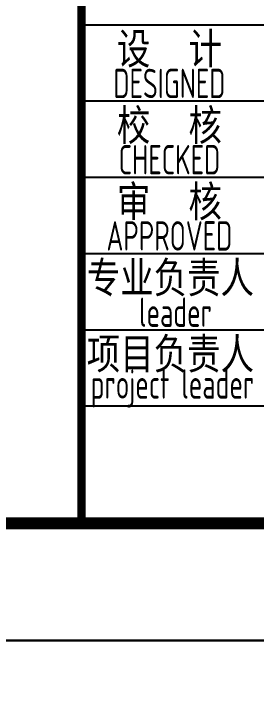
# Model space of a CAD drawing. Extents: x 5188914 to 7068445, y -542675 to 2032183.
# Drawn here: x 5233730 to 5235798, y -321812 to -315993 of the extents above; entities that cross this region are included whole.
import ezdxf
from ezdxf.enums import TextEntityAlignment as Align

# ---------------------------------------------------------------- set-up
doc = ezdxf.new("R2010")
doc.units = 0
doc.header["$LTSCALE"] = 1000
doc.header["$MEASUREMENT"] = 0
doc.layers.get('0').update_dxf_attribs({"linetype": 'CONTINUOUS'})
doc.layers.add('TH_TITLE', color=7, linetype='CONTINUOUS')
doc.styles.add('AHD_TQ', font='sceie.shx', dxfattribs={"bigfont": 'sceic.shx'})

msp = doc.modelspace()

# ---------------------------------------------------------------- linework, layer by layer
for p, q in [((5234307.2, -316087.3), (5245307.2, -316087.3)), ((5234307.2, -316737.3), (5239807.2, -316737.3)), ((5234307.2, -317387.3), (5239807.2, -317387.3)), ((5234307.2, -318037.3), (5239807.2, -318037.3)), ((5234307.2, -318687.3), (5239807.2, -318687.3)), ((5234307.2, -319337.3), (5252307.2, -319337.3)), ((5234307.2, -320337.3), (5252307.2, -320337.3))]:
    msp.add_line(p, q)
at = {"const_width": 70}
msp.add_lwpolyline([(5234307.2, -314337.3), (5234307.2, -320337.3)], dxfattribs=at)
at = {"layer": 'TH_TITLE'}
for points in [[(5193907.2, -321337.3), (5253307.2, -321337.3), (5253307.2, -279337.3), (5193907.2, -279337.3)], [(5193907.2, -363337.3), (5253307.2, -363337.3), (5253307.2, -321337.3), (5193907.2, -321337.3)]]:
    msp.add_lwpolyline(points, close=True, dxfattribs=at)
at = {"layer": 'TH_TITLE', "const_width": 100}
msp.add_lwpolyline([(5196407.2, -320337.3), (5252307.2, -320337.3), (5252307.2, -280337.3), (5196407.2, -280337.3)], close=True, dxfattribs=at)

# ---------------------------------------------------------------- texts
at = {"style": 'AHD_TQ'}
for s, p in [('设  计', (5235057.2, -316287.3)), ('校  核', (5235057.2, -316937.3)), ('审  核', (5235057.2, -317587.3)), ('专业负责人', (5235065.5, -318237.3)), ('项目负责人', (5235065.5, -318887.3))]:
    msp.add_text(s, height=300, dxfattribs=at).set_placement(p, align=Align.MIDDLE)
at = {"style": 'AHD_TQ', "width": 0.75}
for s, p in [('DESIGNED', (5235057.2, -316587.3)), ('CHECKED', (5235057.2, -317237.3)), ('APPROVED', (5235057.2, -317887.3)), ('leader', (5235109.1, -318537.3)), ('project leader', (5235082.7, -319187.3))]:
    msp.add_text(s, height=250, dxfattribs=at).set_placement(p, align=Align.MIDDLE)

doc.saveas('drawing.dxf')
